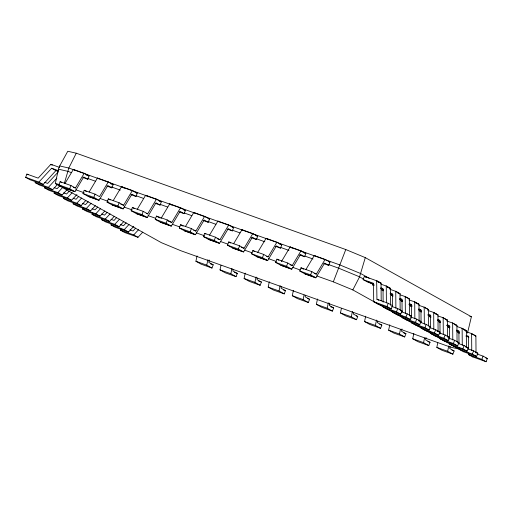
<?xml version="1.0" encoding="UTF-8"?>
<svg xmlns="http://www.w3.org/2000/svg" width="513" height="513" viewBox="0 0 513 513"><rect width="100%" height="100%" fill="white"/><g stroke="black" fill="none" stroke-linecap="round" stroke-linejoin="round"><path stroke-width="0.77" d="M209.266 260.059L208.785 262.348L213.222 264.817L211.978 268.049L201.134 264.176L195.921 261.264L197.037 255.916M211.978 268.049L206.758 265.144L207.874 259.796M233.191 269.434L232.876 270.96L237.314 273.429L236.07 276.661L225.226 272.788L220.013 269.876L220.968 265.292M236.07 276.661L230.85 273.756L231.966 268.408M257.282 278.046L256.968 279.572L261.406 282.041L260.155 285.273L249.318 281.4L244.098 278.488L245.214 273.14M260.155 285.273L254.942 282.368L256.058 277.02M281.374 286.658L281.053 288.184L285.491 290.653L284.247 293.885L273.403 290.012L268.19 287.1L269.306 281.752M284.247 293.885L279.034 290.98L280.149 285.632M305.466 295.27L305.145 296.796L309.583 299.271L308.339 302.497L297.495 298.624L292.282 295.712L293.398 290.364M308.339 302.497L303.119 299.592L304.074 295.007M329.712 303.119L329.237 305.408L333.674 307.883L332.424 311.109L321.587 307.236L316.367 304.324L317.483 298.976M332.424 311.109L327.211 308.204L328.326 302.856M353.643 312.494L353.322 314.02L357.76 316.495L356.516 319.721L345.679 315.848L340.459 312.943L341.414 308.351M356.516 319.721L351.302 316.816L352.418 311.468M377.735 321.106L377.414 322.632L381.852 325.107L380.608 328.333L369.764 324.46L364.551 321.555L365.666 316.2M380.608 328.333L375.388 325.428L376.504 320.08M401.98 328.955L401.506 331.244L405.943 333.719L404.693 336.945L393.856 333.072L388.642 330.167L389.758 324.812M404.693 336.945L399.48 334.04L400.435 329.455M426.072 337.573L425.591 339.856L430.029 342.331L428.785 345.557L417.948 341.684L412.728 338.779L413.844 333.424M428.785 345.557L423.571 342.652L424.527 338.067M450.164 346.185L449.683 348.468L454.12 350.943L452.876 354.169L442.033 350.296L436.82 347.391L437.775 342.799M452.876 354.169L447.657 351.264L448.772 345.916M316.752 275.923L333.315 281.842L352.822 289.916L458.93 349.045L450.446 347.115L180.929 250.767L161.422 242.687L55.314 183.558L58.45 169.181L59.694 165.956L67.78 151.264L76.264 153.195L345.781 249.542L365.288 257.622L471.389 316.752L467.51 333.065M64.401 183.244L68.825 168.033L76.264 153.195M365.288 257.622L359.575 276.834L352.822 289.916M333.315 281.842L345.781 249.542M58.129 171.413L55.911 170.624L43.169 184.443L29.921 179.704L25.65 177.325L26.894 174.099L38.167 178.126L50.896 164.301L59.611 167.418M57.43 184.545L52.653 189.727L39.405 184.988L35.134 182.609L35.634 181.32M66.914 189.829L62.137 195.011L48.882 190.278L44.618 187.899L45.118 186.604M76.931 194.542L71.621 200.294L58.367 195.562L54.102 193.183L54.602 191.888M87.806 179.229L83.728 176.953L74.962 191.67L64.093 187.803L58.88 184.892L60.124 181.666L70.967 185.539L75.417 188.021L84.203 173.291L89.05 175.997L87.806 179.229L82.747 177.421M64.112 187.758L74.962 191.67L69.717 188.771L58.88 184.892M85.883 200.403L81.105 205.585L67.851 200.846L63.586 198.467L64.087 197.178M69.717 188.771L70.967 185.539M95.367 205.687L90.589 210.869L77.335 206.13L73.07 203.751L73.571 202.462M111.892 187.841L107.813 185.565L99.054 200.282L88.185 196.415L82.971 193.504L84.215 190.278L95.052 194.151L99.509 196.633L108.294 181.903L113.142 184.609L111.892 187.841L106.839 186.033M104.851 210.971L100.073 216.153L86.819 211.414L82.555 209.041L83.055 207.746M88.217 196.408L99.022 200.288L93.808 197.383L95.052 194.151M114.335 216.255L109.558 221.436L96.303 216.704L92.039 214.325L92.539 213.03M135.983 196.453L131.905 194.177L123.146 208.894L112.276 205.027L107.057 202.122L108.307 198.89L119.144 202.763L123.601 205.245L132.38 190.515L137.227 193.221L135.983 196.453L130.924 194.645M123.819 221.539L119.035 226.727L105.787 221.988L101.523 219.609L102.023 218.32M112.289 204.982L123.146 208.894L117.9 205.995L107.057 202.122M117.9 205.995L119.144 202.763M133.835 226.252L128.519 232.011L115.271 227.272L111.007 224.893L111.501 223.604M142.787 232.113L138.003 237.295L124.755 232.556L120.491 230.177L120.985 228.888M160.075 205.065L155.997 202.789L147.237 217.506L136.362 213.639L131.148 210.734L132.392 207.502L143.236 211.375L147.686 213.857L156.471 199.127L161.319 201.833L160.075 205.065L155.016 203.257M136.394 213.632L147.205 217.512L141.986 214.607L143.236 211.375M184.167 213.677L180.082 211.401L171.323 226.118L160.454 222.251L155.24 219.346L156.484 216.114L167.321 219.987L171.778 222.469L180.563 207.739L185.411 210.445L184.167 213.677L179.108 211.869M160.473 222.206L171.323 226.118L166.077 223.219L155.24 219.346M166.077 223.219L167.321 219.987M208.252 222.289L204.174 220.013L195.415 234.73L184.545 230.863L179.326 227.958L180.576 224.726L191.413 228.599L195.87 231.081L204.649 216.351L209.503 219.057L208.252 222.289L203.193 220.481M184.545 230.863L195.415 234.73L190.169 231.831L179.326 227.958M190.169 231.831L191.413 228.599M232.344 230.901L228.266 228.625L219.506 243.342L208.631 239.475L203.417 236.57L204.661 233.338L215.505 237.211L219.955 239.693L228.74 224.97L233.588 227.669L232.344 230.901L227.285 229.093M208.65 239.43L219.506 243.342L214.254 240.443L203.417 236.57M214.254 240.443L215.505 237.211M256.436 239.513L252.358 237.237L243.592 251.954L232.722 248.087L227.509 245.182L228.753 241.95L239.597 245.823L244.047 248.305L252.832 233.582L257.68 236.281L256.436 239.513L251.376 237.705M232.722 248.087L243.592 251.954L238.346 249.055L227.509 245.182M238.346 249.055L239.597 245.823M280.521 248.125L276.443 245.855L267.683 260.566L256.814 256.699L251.594 253.794L252.845 250.562L263.682 254.435L268.139 256.917L276.924 242.194L281.772 244.893L280.521 248.125L275.462 246.317M256.846 256.692L267.683 260.566M267.671 260.527L262.438 257.667L263.682 254.435M304.613 256.737L300.535 254.467L291.775 269.178L280.9 265.311L275.686 262.406L276.93 259.174L287.774 263.047L292.23 265.529L301.009 250.806L305.857 253.505L304.613 256.737L299.554 254.929M280.9 265.311L291.775 269.178L286.53 266.279L275.686 262.406M286.53 266.279L287.774 263.047M328.705 265.349L324.626 263.079L315.861 277.789L304.991 273.923L299.778 271.018L301.022 267.786L311.866 271.659L316.316 274.141L325.101 259.418L329.949 262.117L328.705 265.349L323.645 263.541M305.023 273.916L315.861 277.789M315.848 277.751L310.615 274.891L311.866 271.659M374.086 284.369L367.385 281.97L363.114 279.591L364.365 276.366L376.651 280.758L381.044 283.125L381.197 300.842M373.817 285.561L372.598 284.882L373.098 283.586M383.301 290.845L382.082 290.166L382.583 288.87M376.651 280.758L376.94 299.233L388.245 303.279L392.509 305.658L391.265 308.884L378.017 304.151L373.695 301.721L373.541 283.317L363.114 279.591M391.265 308.884L386.994 306.505L388.245 303.279M392.785 296.129L391.566 295.45L392.067 294.161M397.729 308.563L401.993 310.942L400.749 314.174L396.478 311.795L397.729 308.563L391.695 306.408M402.269 301.413L401.051 300.733L401.551 299.445M401.179 311.692L407.213 313.847L411.477 316.226L410.233 319.458L396.985 314.719L392.663 312.289L392.65 310.692M410.233 319.458L405.963 317.079L407.213 313.847M411.753 306.697L410.535 306.024L411.035 304.728M410.663 316.976L416.697 319.131L420.961 321.51L419.717 324.742L406.469 320.003L402.147 317.573L402.134 315.976M419.717 324.742L415.447 322.363L416.697 319.131M421.237 311.987L420.019 311.308L420.519 310.012M426.181 324.421L430.445 326.8L429.201 330.026L424.931 327.647L426.181 324.421L420.147 322.26M430.721 317.271L429.503 316.592L430.003 315.296M429.631 327.55L435.665 329.705L439.93 332.084L438.686 335.31L425.386 330.526M438.686 335.31L434.415 332.937L435.665 329.705M440.205 322.555L438.987 321.875L439.487 320.587M439.115 332.834L445.149 334.989L449.414 337.368L448.17 340.6L434.87 335.81M448.17 340.6L443.899 338.221L445.149 334.989M449.689 327.839L448.471 327.159L448.971 325.87M448.599 338.118L454.633 340.273L458.898 342.652L457.654 345.884L444.425 341.087M458.083 343.402L464.118 345.563L468.382 347.936L467.138 351.168L453.89 346.429L449.568 343.999L449.555 342.402M457.654 345.884L453.383 343.505L454.633 340.273M459.173 333.129L457.955 332.45L458.455 331.154M467.138 351.168L462.867 348.789L464.118 345.563M467.567 348.693L473.595 350.847L477.866 353.226L476.622 356.452L463.322 351.668M476.622 356.452L472.351 354.073L473.595 350.847M477.052 353.976L483.079 356.131L487.35 358.51L486.106 361.736L472.877 356.945M486.106 361.736L481.835 359.363L483.079 356.131M64.978 183.481L73.359 169.418L84.203 173.291M89.07 192.093L97.451 178.03L108.294 181.903M113.155 200.705L121.543 186.642L132.38 190.515M137.247 209.317L145.634 195.254L156.471 199.127M160.941 218.596L169.72 203.866L180.563 207.739M185.424 226.541L193.811 212.478L204.649 216.351M209.516 235.153L217.903 221.09L228.74 224.97M233.607 243.765L241.989 229.702L252.832 233.582M257.699 252.377L266.08 238.314L276.924 242.194M281.387 261.656L290.172 246.926L301.009 250.806M305.876 269.601L314.257 255.538L325.101 259.418M25.65 177.325L38.898 182.064L51.646 168.245L58.296 170.624M58.238 171.932L47.651 183.41L44.644 182.339M35.134 182.609L48.382 187.348L56.879 178.133M59.784 185.828L57.135 188.694L54.128 187.623M44.618 187.899L57.866 192.631L62.65 187.45M69.268 191.112L66.619 193.985L63.612 192.907M54.102 193.183L67.35 197.922L72.134 192.734M78.752 196.396L76.104 199.268L73.096 198.191M63.586 198.467L76.835 203.206L81.612 198.024M88.236 201.68L85.588 204.552L82.58 203.475M73.07 203.751L86.319 208.49L91.096 203.308M97.72 206.97L95.072 209.836L92.064 208.765M82.555 209.041L95.803 213.774L100.58 208.592M107.204 212.254L104.556 215.12L101.548 214.049M92.039 214.325L105.287 219.057L110.064 213.876M116.688 217.538L114.04 220.41L111.032 219.333M101.523 219.609L114.771 224.348L119.548 219.16M126.172 222.822L123.524 225.694L120.517 224.617M111.007 224.893L124.255 229.632L129.032 224.45M135.656 228.112L133.008 230.978L130.001 229.907M120.491 230.177L133.739 234.916L138.516 229.734M381.076 284.234L386.263 286.03L390.528 288.409L390.675 305.357M387.514 287.389L390.528 288.409M389.835 289.261L395.747 291.32L400.012 293.699L400.153 309.871M397.716 292.929L400.012 293.699M409.643 315.931L409.496 298.983L405.225 296.604L400.044 294.802M373.695 301.721L386.994 306.505M409.496 298.983L405.712 296.956M408.803 299.829L414.709 301.888L418.98 304.267L419.127 321.215M383.166 305.402L383.23 307.056L396.478 311.795M415.96 303.241L418.98 304.267M419.012 305.376L424.193 307.172L428.464 309.551L428.605 325.729M392.663 312.289L405.963 317.079M428.464 309.551L424.071 307.184M427.771 310.403L433.677 312.462L437.948 314.835L438.096 331.783M402.147 317.573L415.447 322.363M435.652 314.071L437.948 314.835M437.98 315.944L443.161 317.746L447.432 320.125L447.58 337.073M411.618 321.26L411.683 322.914L424.931 327.647M445.861 319.618L447.432 320.125M446.74 320.971L452.646 323.03L456.916 325.409L457.057 341.587M454.621 324.646L456.916 325.409M456.948 326.518L462.13 328.314L466.4 330.693L466.541 346.871M430.587 331.828L430.599 333.431L443.899 338.221M464.105 329.93L466.4 330.693M465.708 331.545L471.614 333.597L475.884 335.977L476.032 352.925M440.071 337.118L440.083 338.715L453.383 343.505M474.313 335.47L475.884 335.977M459.039 347.686L459.103 349.34L472.351 354.073M468.523 352.97L468.587 354.624L481.835 359.363M59.694 165.956L68.825 168.033L339.837 264.92L360.819 273.602L369.187 278.27M58.45 169.181L67.575 171.265L71.339 172.605M55.314 183.558L59.175 184.436M469.85 316.399L471.389 316.752M86.158 174.965L89.05 175.997M110.25 183.577L113.142 184.609M135.06 192.446L137.227 193.221M159.152 201.058L161.319 201.833M183.244 209.67L185.411 210.445M208.054 218.544L209.503 219.057M232.145 227.156L233.588 227.669M255.512 235.505L257.68 236.281M279.604 244.117L281.772 244.893M302.971 252.473L305.857 253.505M328.506 261.604L329.949 262.117M378.03 282.105L380.922 283.138M87.152 178.261L95.431 181.217M111.238 186.873L120.273 190.099M136.086 195.754L143.608 198.441M160.171 204.366L167.7 207.053M184.263 212.978L191.791 215.665M208.355 221.59L215.883 224.284M232.44 230.202L239.969 232.896M256.532 238.814L264.811 241.777M280.624 247.426L288.902 250.389M304.709 256.038L312.994 259.001M328.801 264.65L338.586 268.145L359.575 276.834L363.755 279.168M372.598 284.882L374.086 285.414M380.787 287.806L383.025 288.607L383.14 302.202M380.588 288.588L383.57 289.653M382.082 290.166L383.57 290.698M390.271 293.09L392.503 293.891L392.618 306.691M390.072 293.872L393.054 294.937M391.566 295.45L393.054 295.982M399.755 298.38L401.987 299.175L402.102 311.975M399.556 299.156L402.538 300.22M401.051 300.733L402.538 301.266M409.239 303.664L411.471 304.459L411.593 318.06M409.041 304.446L412.016 305.511M410.535 306.024L412.022 306.556M418.723 308.948L420.955 309.749L421.07 322.549M418.525 309.73L421.5 310.795M73.25 187.245L75.417 188.021M120.709 204.212L123.601 205.245M146.243 213.344L147.686 213.857M168.168 221.18L171.778 222.469M193.702 230.305L195.87 231.081M217.07 238.66L219.955 239.693M241.155 247.272L244.047 248.305M266.689 256.404L268.139 256.917M290.057 264.759L292.23 265.529M314.148 273.371L316.316 274.141M420.019 311.308L421.506 311.84M428.208 314.232L430.439 315.033L430.554 327.833M428.009 315.014L430.984 316.079M75.847 189.797L84.132 192.76M99.939 198.409L108.217 201.372M124.031 207.021L132.309 209.984M148.122 215.633L155.651 218.326M172.214 224.245L179.742 226.938M196.299 232.857L204.584 235.82M220.391 241.469L227.919 244.162M244.483 250.081L252.011 252.774M268.575 258.693L276.103 261.386M292.666 267.305L300.195 269.998M429.503 316.592L430.991 317.124M437.692 319.516L439.923 320.317L440.045 333.918M82.971 193.504L93.808 197.383M131.148 210.734L141.986 214.607M251.594 253.794L262.438 257.667M299.778 271.018L310.615 274.891M437.493 320.298L440.468 321.362M438.987 321.875L440.475 322.408M447.176 324.806L449.407 325.601L449.529 339.202M446.977 325.588L449.952 326.653M448.471 327.159L449.959 327.692M456.66 330.09L458.891 330.885L459.007 343.684M400.486 310.403L401.993 310.942M456.461 330.872L459.436 331.937M457.955 332.45L459.443 332.982M466.144 335.374L468.375 336.175L468.491 348.975M409.97 315.687L411.477 316.226M465.945 336.156L468.92 337.221M400.749 314.174L387.501 309.435L383.179 307.005M418.704 320.702L420.961 321.51M428.939 326.255L430.445 326.8M436.916 331.007L439.93 332.084M429.201 330.026L415.953 325.293L411.631 322.863M447.15 336.56L449.414 337.368M434.415 332.937L421.115 328.147L425.437 330.577M457.391 342.113L458.898 342.652M465.368 346.859L468.382 347.936M475.602 352.418L477.866 353.226M449.619 344.056L462.867 348.789M485.843 357.971L487.35 358.51M210.33 263.785L213.222 264.817M234.422 272.397L237.314 273.429M258.514 281.009L261.406 282.041M283.323 289.883L285.491 290.653M307.415 298.495L309.583 299.271M330.782 306.845L333.674 307.883M356.317 315.976L357.76 316.495M379.684 324.331L381.852 325.107M403.776 332.943L405.943 333.719M427.861 341.555L430.029 342.331M451.953 350.167L454.12 350.943M195.921 261.264L206.758 265.144M220.013 269.876L230.85 273.756M244.098 278.488L254.942 282.368M268.19 287.1L279.034 290.98M292.282 295.712L303.119 299.592M316.367 304.324L327.211 308.204M340.459 312.943L351.302 316.816M364.551 321.555L375.388 325.428M388.642 330.167L399.48 334.04M412.728 338.779L423.571 342.652M436.82 347.391L447.657 351.264M376.779 280.746L381.044 283.125M386.135 286.042L390.399 288.421M395.619 291.326L399.884 293.705M414.587 301.901L418.852 304.28M433.556 312.468L437.82 314.847M443.04 317.752L447.304 320.131M452.524 323.043L456.788 325.422M462.008 328.326L466.272 330.705M471.492 333.61L475.756 335.989M364.365 276.366L366.192 277.386M368.635 281.887L373.515 284.606M381.191 288.883L382.583 289.659M390.252 293.936L392.349 295.097M400.018 299.374L401.41 300.15M409.085 304.427L411.176 305.594M418.845 309.865L420.243 310.647M427.913 314.918L430.003 316.085M437.672 320.362L439.07 321.138M446.74 325.415L448.83 326.576M457.198 331.244L458.596 332.02M314.95 255.923L316.335 256.699M290.172 246.926L292.25 248.087M376.94 299.233L378.767 300.252M266.08 238.314L268.158 239.475M430.599 333.431L434.921 335.861M440.083 338.715L444.405 341.145M459.052 349.289L463.374 351.719M468.536 354.573L472.851 357.003M241.989 229.702L243.374 230.478M217.903 221.09L219.288 221.866M301.022 267.786L303.568 269.203M193.811 212.478L195.889 213.639M276.93 259.174L278.841 260.238M169.72 203.866L171.797 205.027M252.845 250.562L254.749 251.626M145.634 195.254L148.404 196.8M228.753 241.95L230.664 243.015M121.543 186.642L124.313 188.188M204.661 233.338L205.937 234.05M97.451 178.03L98.836 178.806M180.576 224.726L183.122 226.143M73.359 169.418L75.443 170.579M156.484 216.114L159.665 217.884M132.392 207.502L134.303 208.567M52.114 164.981L50.896 164.301L52.095 165.032M108.307 198.89L110.212 199.955M51.646 168.245L55.911 170.624M84.215 190.278L86.761 191.695M60.124 181.666L61.4 182.371M26.894 174.099L28.112 174.779M38.898 182.064L43.169 184.443M48.382 187.348L52.653 189.727M57.866 192.631L62.137 195.011M67.35 197.922L71.621 200.294M76.835 203.206L81.105 205.585M86.319 208.49L90.589 210.869M95.803 213.774L100.073 216.153M105.287 219.057L109.558 221.436M114.771 224.348L119.035 226.727M124.255 229.632L128.519 232.011M133.739 234.916L138.003 237.295M471.614 333.597L471.761 350.546M462.13 328.314L462.277 345.262M452.646 323.03L452.793 339.978M443.161 317.746L443.309 334.694M433.677 312.462L433.825 329.404M424.193 307.172L424.341 324.12M414.709 301.888L414.857 318.836M405.225 296.604L405.373 313.552M395.747 291.32L395.889 308.268M386.263 286.03L386.404 302.978"/></g></svg>
